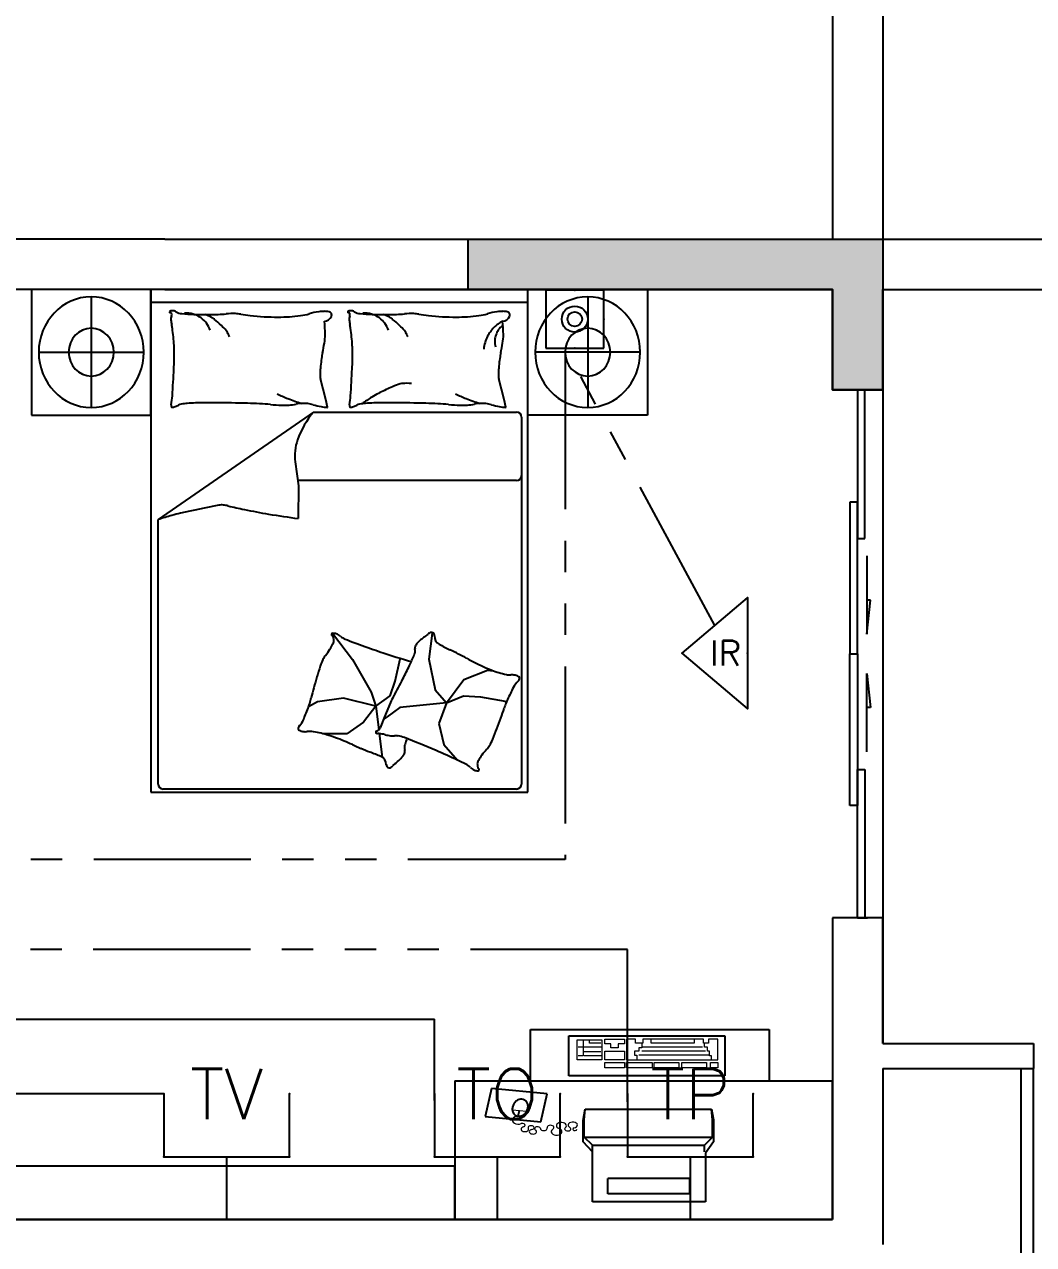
# Model space of a CAD drawing. Extents: x -41969 to 449372, y 65390 to 759577.
# Drawn here: x 304370 to 308385, y 726992 to 731846 of the extents above; entities that cross this region are included whole.
import ezdxf
from ezdxf.enums import TextEntityAlignment as Align

# ---------------------------------------------------------------- set-up
doc = ezdxf.new("R2010")
doc.units = 0
doc.header["$LTSCALE"] = 1000
doc.header["$MEASUREMENT"] = 0
doc.linetypes.add('PHANTOM2', pattern=[1.25, 0.625, -0.125, 0.125, -0.125, 0.125, -0.125])
doc.linetypes.add('PHANTOM3', pattern=[1.5, 0.625, -0.125, 0.125, -0.125, 0.125, -0.125, 0.125, -0.125])
for name, color, linetype in [('EQUIP-消防', 241, 'Continuous'), ('EQUIP-通讯', 241, 'Continuous'), ('jg新结构柱', 9, 'Continuous'), ('WALL', 7, 'Continuous'), ('WINDOW', 2, 'Continuous'), ('WIRE-照明', 120, 'Continuous'), ('室外建筑', 8, 'Continuous'), ('装修家具', 8, 'Continuous')]:
    doc.layers.add(name, color=color, linetype=linetype)
doc.styles.add('_TEL_DIM', font='SIMPLEX', dxfattribs={"width": 0.8, "height": 3.5, "bigfont": 'HZTXT'})
doc.styles.add('DIM_FONT', font='SIMPLEX', dxfattribs={"width": 0.7, "bigfont": 'GBCBIG'})
doc.styles.get("Standard").update_dxf_attribs({"font": 'gbenor.shx', "bigfont": 'gbcbig.shx'})
doc.linetypes.add('TV', pattern='A,2.8,-0.1,["TV",_TEL_DIM,S=0.07,R=0,X=0,Y=-0.1],-0.52', length=3.42)

# ---------------------------------------------------------------- blocks, each defined once
blk = doc.blocks.new('A$C65FF3140')
at = {"color": 8}
for p, q in [((7913.6, 18100), (7913.6, 17600)), ((8388.6, 18100), (7913.6, 18100)), ((8151.1, 18070), (8151.1, 17630)), ((8388.6, 17600), (8388.6, 18100)), ((8388.6, 17600), (8388.6, 18100)), ((9888.6, 18100), (8388.6, 18100)), ((8388.6, 18100), (8388.6, 16100)), ((9888.6, 17600), (9888.6, 18100)), ((9888.6, 18100), (10363.6, 18100)), ((9888.6, 16100), (9888.6, 18100)), ((10126.1, 18070), (10126.1, 17630)), ((10363.6, 18100), (10363.6, 17600)), ((9888.6, 18047.6), (8388.6, 18047.6)), ((7942.1, 17850), (8360.1, 17850)), ((10335.1, 17850), (9917.1, 17850)), ((9084, 17661.7), (9063.4, 17744.3)), ((9793.3, 17661.7), (9772.6, 17744.3)), ((9091.5, 17631.7), (9084, 17661.7)), ((9800.8, 17631.7), (9793.3, 17661.7)), ((7913.6, 17600), (8388.6, 17600)), ((9035.1, 17611.5), (8417, 17184.1)), ((9035.1, 17611.5), (9842.8, 17611.5)), ((9862.8, 17591.5), (9862.8, 16132.2)), ((10363.6, 17600), (9888.6, 17600)), ((8962.6, 17413.8), (8976.2, 17318.4)), ((9842.8, 17338.9), (8973.3, 17338.9)), ((8976.2, 17318.4), (8974.5, 17188.3)), ((8417, 16132.2), (8417, 17184.1)), ((9111, 16731.6), (9190.2, 16627.6)), ((9507.6, 16731.7), (9493.8, 16628.6)), ((9190.2, 16627.6), (9265.3, 16497.3)), ((9360.2, 16540.7), (9380, 16629.6)), ((9493.8, 16628.6), (9519.6, 16506.5)), ((9633.2, 16547.8), (9727.8, 16585.6)), ((9727.8, 16585.6), (9751.9, 16582.2)), ((9340.4, 16483.4), (9360.2, 16540.7)), ((9519.6, 16506.5), (9564.4, 16455)), ((9564.4, 16455), (9633.2, 16547.8)), ((9051.8, 16459.7), (9015.8, 16439.7)), ((9154.6, 16473.6), (9051.8, 16459.7)), ((9283.1, 16442), (9154.6, 16473.6)), ((9265.3, 16497.3), (9283.1, 16442)), ((9283.1, 16442), (9340.4, 16483.4)), ((9341.3, 16455.8), (9318.3, 16399.5)), ((9564.4, 16455), (9378.6, 16436.1)), ((9564.4, 16455), (9533.4, 16372.5)), ((9564.4, 16455), (9631.4, 16482.5)), ((9631.4, 16482.5), (9700.2, 16479)), ((9700.2, 16479), (9798.3, 16461.8)), ((9798.3, 16461.8), (9801.6, 16455.4)), ((9283.1, 16442), (9233.7, 16378.7)), ((9283.1, 16442), (9294.9, 16347.8)), ((9378.6, 16436.1), (9328.7, 16400)), ((9233.7, 16378.7), (9168.5, 16331.3)), ((9318.3, 16399.5), (9300.5, 16356)), ((9328.7, 16400), (9316.6, 16391.4)), ((9533.4, 16372.5), (9554, 16289.9)), ((9168.5, 16331.3), (9075.6, 16331.3)), ((9296.7, 16333.1), (9308.6, 16238.5)), ((9554, 16289.9), (9607.6, 16227.4)), ((8388.6, 16100), (9888.6, 16100)), ((9842.8, 16112.2), (8437, 16112.2)), ((9897.9, 14951.7), (9897.9, 15155.4)), ((9897.9, 15155.4), (10848.2, 15155.4)), ((10848.2, 15155.4), (10848.2, 14951.7)), ((10051.4, 15130.9), (10672.3, 15130.9)), ((10051.4, 14971.8), (10051.4, 15130.9)), ((10672.3, 15130.9), (10672.3, 14971.8)), ((9598, 14951.7), (11100, 14951.7)), ((9598, 14951.7), (9598, 14569.7)), ((10672.3, 14971.8), (10051.4, 14971.8)), ((11100, 14400), (11100, 14951.7)), ((9743.2, 14920.7, -88.9), (9718.8, 14809.4, -88.9)), ((9964.7, 14900.2, -88.9), (9743.2, 14920.7, -88.9)), ((9940.3, 14788.9, -88.9), (9964.7, 14900.2, -88.9)), ((9718.8, 14809.4, -88.9), (9940.3, 14788.9, -88.9)), ((9853.6, 14832.6, -88.9), (9848.7, 14810.6, -88.9)), ((10108.2, 14794.1), (10116.3, 14839.1)), ((10112.3, 14796.7), (10116.3, 14839.1)), ((10116.3, 14839.1), (10618.8, 14839.1)), ((10618.8, 14839.1), (10627, 14796.7)), ((10622.9, 14796.7), (10618.8, 14839.1)), ((10108.2, 14709.2), (10108.2, 14794.1)), ((10112.3, 14727.8), (10112.3, 14796.7)), ((10622.9, 14727.8), (10622.9, 14796.7)), ((10627, 14796.7), (10627, 14709.2)), ((10144.9, 14669.4), (10108.2, 14709.2)), ((10112.3, 14727.8), (10622.9, 14727.8)), ((10144.9, 14695.9), (10112.3, 14727.8)), ((10590.2, 14695.9), (10622.9, 14727.8)), ((10627, 14709.2), (10594.3, 14664.1)), ((10144.9, 14695.9), (10590.2, 14695.9)), ((10144.9, 14669.4), (10144.9, 14695.9)), ((10144.9, 14470.5), (10144.9, 14669.4)), ((10590.2, 14669.4), (10590.2, 14695.9)), ((10594.3, 14664.1), (10594.3, 14470.5)), ((9598, 14611.6), (7814.9, 14611.6)), ((9598, 14400), (9598, 14611.6)), ((9598, 14569.7), (9598, 14400)), ((10533, 14563.3), (10206.2, 14563.3)), ((10206.2, 14502.3), (10206.2, 14563.3)), ((10533, 14502.3), (10533, 14563.3)), ((10594.3, 14470.5), (10144.9, 14470.5)), ((10533, 14502.3), (10206.2, 14502.3)), ((7814.9, 14400), (9598, 14400)), ((9598, 14400), (11100, 14400))]:
    blk.add_line(p, q, dxfattribs=at)
at = {"color": 8, "lineweight": 13}
for p, q in [((10084, 15115), (10182.1, 15115)), ((10084, 15035.4), (10084, 15115)), ((10108.6, 15115), (10108.6, 15085.8)), ((10133.1, 15101.7), (10133.1, 15115)), ((10178, 15101.7), (10133.1, 15101.7)), ((10182.1, 15115), (10182.1, 15035.4)), ((10194.3, 15099.1), (10194.3, 15117.6)), ((10194.3, 15117.6), (10272, 15117.6)), ((10218.8, 15099.1), (10194.3, 15099.1)), ((10218.8, 15083.2), (10218.8, 15099.1)), ((10247.4, 15099.1), (10247.4, 15083.2)), ((10272, 15099.1), (10247.4, 15099.1)), ((10272, 15117.6), (10272, 15099.1)), ((10316.9, 15117.6), (10280.1, 15117.6)), ((10280.1, 15117.6), (10280.1, 15035.4)), ((10316.9, 15101.7), (10316.9, 15117.6)), ((10345.5, 15101.7), (10316.9, 15101.7)), ((10341.4, 15099.1), (10341.4, 15083.2)), ((10586.5, 15117.6), (10345.5, 15117.6)), ((10345.5, 15117.6), (10345.5, 15101.7)), ((10378.2, 15101.7), (10378.2, 15117.6)), ((10549.7, 15101.7), (10378.2, 15101.7)), ((10549.7, 15117.6), (10549.7, 15101.7)), ((10586.5, 15101.7), (10586.5, 15117.6)), ((10606.9, 15101.7), (10586.5, 15101.7)), ((10590.6, 15085.8), (10590.6, 15101.7)), ((10606.9, 15117.6), (10606.9, 15101.7)), ((10643.7, 15117.6), (10606.9, 15117.6)), ((10643.7, 15035.4), (10643.7, 15117.6)), ((10108.6, 15085.8), (10088.1, 15085.8)), ((10108.6, 15051.3), (10088.1, 15051.3)), ((10108.6, 15085.8), (10108.6, 15051.3)), ((10182.1, 15085.8), (10112.6, 15085.8)), ((10178, 15067.2), (10112.6, 15067.2)), ((10182.1, 15051.3), (10112.6, 15051.3)), ((10194.3, 15035.4), (10194.3, 15069.9)), ((10194.3, 15069.9), (10272, 15069.9)), ((10247.4, 15083.2), (10218.8, 15083.2)), ((10272, 15069.9), (10272, 15035.4)), ((10329.1, 15069.9), (10312.8, 15069.9)), ((10312.8, 15069.9), (10312.8, 15054)), ((10312.8, 15054), (10321, 15054)), ((10321, 15054), (10321, 15038.1)), ((10329.1, 15083.2), (10329.1, 15069.9)), ((10341.4, 15083.2), (10329.1, 15083.2)), ((10606.9, 15054), (10329.1, 15054)), ((10594.7, 15069.9), (10341.4, 15069.9)), ((10582.4, 15085.8), (10345.5, 15085.8)), ((10602.8, 15085.8), (10590.6, 15085.8)), ((10602.8, 15069.9), (10602.8, 15085.8)), ((10611, 15069.9), (10602.8, 15069.9)), ((10611, 15051.3), (10611, 15069.9)), ((10619.2, 15051.3), (10611, 15051.3)), ((10619.2, 15038.1), (10619.2, 15051.3)), ((10182.1, 15035.4), (10084, 15035.4)), ((10272, 15035.4), (10194.3, 15035.4)), ((10194.3, 15003.6), (10194.3, 15024.8)), ((10194.3, 15024.8), (10272, 15024.8)), ((10272, 15003.6), (10194.3, 15003.6)), ((10272, 15024.8), (10272, 15003.6)), ((10280.1, 15035.4), (10643.7, 15035.4)), ((10280.1, 15024.8), (10382.2, 15024.8)), ((10280.1, 15003.6), (10280.1, 15024.8)), ((10382.2, 15003.6), (10280.1, 15003.6)), ((10382.2, 15024.8), (10382.2, 15003.6)), ((10390.4, 15024.8), (10488.5, 15024.8)), ((10390.4, 15003.6), (10390.4, 15024.8)), ((10488.5, 15003.6), (10390.4, 15003.6)), ((10488.5, 15024.8), (10488.5, 15003.6)), ((10500.7, 15024.8), (10598.7, 15024.8)), ((10500.7, 15003.6), (10500.7, 15024.8)), ((10598.7, 15003.6), (10500.7, 15003.6)), ((10598.7, 15024.8), (10598.7, 15003.6)), ((10615.1, 15003.6), (10615.1, 15024.8)), ((10615.1, 15024.8), (10643.7, 15024.8)), ((10643.7, 15003.6), (10615.1, 15003.6)), ((10643.7, 15024.8), (10643.7, 15003.6)), ((9883.3, 14829.5, -88.9), (9826.3, 14835.4, -88.9))]:
    blk.add_line(p, q, dxfattribs=at)
at = {"color": 8}
for centre, radius, start, end in [((8464.6, 18010), 2.32, 160.436, 281.8931), ((8465.7, 18009.6), 3.42, 111.7883, 160.436), ((8473.7, 17989.4), 25.1, 94.3025, 111.7883), ((8474, 17985.7), 28.9, 59.3487, 94.3025), ((8516.2, 18056.9), 53.9, 239.3487, 264.7408), ((9100.6, 17709.3), 304.8, 98.4372, 105.744), ((9079.5, 17851.3), 161.1, 90, 98.4372), ((9079.5, 17922.1), 90.4, 78.7276, 90), ((9094.6, 17997.9), 13.1, 333.4195, 78.7276), ((9173.9, 18010), 2.32, 160.436, 281.8931), ((9174.9, 18009.6), 3.42, 111.7883, 160.436), ((9183, 17989.4), 25.1, 94.3025, 111.7883), ((9183.2, 17985.7), 28.9, 59.3487, 94.3025), ((9225.5, 18056.9), 53.9, 239.3487, 264.7408), ((9809.8, 17709.3), 304.8, 98.4372, 105.744), ((9788.7, 17851.3), 161.1, 90, 98.4372), ((9788.7, 17922.1), 90.4, 78.7276, 90), ((9803.8, 17997.9), 13.1, 333.4195, 78.7276), ((8466, 18003.5), 4.28, 21.9904, 101.8931), ((8500.5, 17981.6), 32.8, 158.579, 188.1335), ((8711.6, 18011.8), 246, 188.1335, 192.1095), ((8455.5, 17999.3), 15.6, 338.579, 21.9904), ((8277.2, 17918.5), 198.3, 7.6809, 12.1095), ((8586.5, 18820.6), 820.8, 264.7408, 268.0921), ((8529.8, 17906.2), 99.2, 74.0648, 94.2159), ((8529.8, 17906.2), 99.2, 53.9136, 74.0648), ((8608.9, 19493.7), 1494.3, 268.0921, 270.5757), ((8529.8, 17906.2), 99.2, 36.1766, 53.9136), ((8521.2, 17780.7), 234, 62.7604, 69.1397), ((8529.8, 17906.2), 99.2, 18.4397, 36.1766), ((8615.2, 18872.6), 873.2, 270.5757, 274.8018), ((8593.2, 17920.5), 76.8, 51.6114, 62.7604), ((8397.6, 17673.7), 391.6, 46.1885, 51.6114), ((8712.5, 17713.8), 289.7, 87.4614, 94.8018), ((8718.6, 17851), 152.4, 79.8101, 87.4614), ((8839.2, 18521.9), 529.3, 259.8101, 263.9133), ((8894.3, 19038.7), 1049, 263.9133, 270), ((8894.3, 18672.4), 682.7, 270, 277.5469), ((8952.1, 18235.8), 242.2, 277.5469, 285.744), ((9075.8, 18007.3), 34.2, 274.4002, 333.4195), ((8589.6, 17920.1), 491.8, 0, 6.2324), ((9175.2, 18003.5), 4.28, 21.9904, 101.8931), ((9209.8, 17981.6), 32.8, 158.579, 188.1335), ((9420.9, 18011.8), 246, 188.1335, 192.1095), ((9164.7, 17999.3), 15.6, 338.579, 21.9904), ((8986.4, 17918.5), 198.3, 7.6809, 12.1095), ((9295.7, 18820.6), 820.8, 264.7408, 268.0921), ((9239.1, 17906.2), 99.2, 74.0648, 94.2159), ((9239.1, 17906.2), 99.2, 53.9136, 74.0648), ((9318.2, 19493.7), 1494.3, 268.0921, 270.5757), ((9239.1, 17906.2), 99.2, 36.1766, 53.9136), ((9230.4, 17780.7), 234, 62.7604, 69.1397), ((9239.1, 17906.2), 99.2, 18.4397, 36.1766), ((9324.4, 18872.6), 873.2, 270.5757, 274.8018), ((9302.4, 17920.5), 76.8, 51.6114, 62.7604), ((9106.9, 17673.7), 391.6, 46.1885, 51.6114), ((9421.8, 17713.8), 289.7, 87.4614, 94.8018), ((9427.8, 17851), 152.4, 79.8101, 87.4614), ((9548.4, 18521.9), 529.3, 259.8101, 263.9133), ((9603.5, 19038.7), 1049, 263.9133, 270), ((9603.5, 18672.4), 682.7, 270, 277.5469), ((9661.4, 18235.8), 242.2, 277.5469, 285.744), ((9851.8, 17848.8), 139.9, 117.2036, 134.9024), ((9785, 18007.3), 34.2, 274.4002, 333.4195), ((9298.8, 17920.1), 491.8, 0, 6.2324), ((7568.9, 17823), 913.1, 3.3687, 7.6809), ((8512.9, 17793.8), 225.2, 39.0349, 46.1885), ((8649.5, 17904.6), 49.3, 28.3168, 39.0349), ((8516.7, 17833), 200.2, 23.0028, 28.3168), ((8877.5, 17920.1), 204, 350.3156, 0), ((8278.1, 17823), 913.1, 3.3687, 7.6809), ((9222.1, 17793.8), 225.2, 39.0349, 46.1885), ((9358.7, 17904.6), 49.3, 28.3168, 39.0349), ((9225.9, 17833), 200.2, 23.0028, 28.3168), ((9851.8, 17848.8), 139.9, 152.6012, 163.485), ((9851.8, 17848.8), 139.9, 134.9024, 152.6012), ((9812.6, 17895.1), 56.2, 161.2201, 180), ((9954.1, 17847), 205.6, 158.1851, 161.2201), ((9903.5, 17867.2), 151.1, 154.6449, 158.1851), ((9814.5, 17909.4), 52.6, 138.5571, 154.6449), ((9842.4, 17884.7), 89.9, 126.2641, 138.5571), ((9586.7, 17920.1), 204, 350.3156, 0), ((7802.8, 17836.8), 678.7, 358.3669, 3.3687), ((8209.1, 18034.2), 882, 347.8016, 350.3156), ((8512, 17836.8), 678.7, 358.3669, 3.3687), ((9851.8, 17848.8), 139.9, 163.485, 174.3689), ((9848, 17895.1), 91.5, 180, 194.6851), ((8918.3, 18034.2), 882, 347.8016, 350.3156), ((7116.6, 17856.4), 1365.2, 356.945, 358.3669), ((9719.5, 17733.2), 658.8, 171.9949, 177.3351), ((9381.2, 17780.8), 317.1, 167.8016, 171.9949), ((7825.8, 17856.4), 1365.2, 356.945, 358.3669), ((10428.7, 17733.2), 658.8, 171.9949, 177.3351), ((10090.4, 17780.8), 317.1, 167.8016, 171.9949), ((-5136.3, 18510.3), 13635.6, 356.49514, 356.94504), ((-4427.1, 18510.3), 13635.6, 356.49514, 356.94504), ((9129, 17760.7), 67.7, 177.3351, 194.0452), ((9551.5, 17247.7), 506.6, 110.6743, 114.3265), ((9393.1, 17667.5), 58, 94.0828, 110.6743), ((9408.3, 17454), 272.1, 86.4448, 94.0828), ((9838.3, 17760.7), 67.7, 177.3351, 194.0452), ((8153.1, 17696.3), 321.2, 350.0016, 356.4951), ((9206.4, 18352), 738.7, 244.6889, 246.5156), ((9206.4, 18352), 738.7, 246.5156, 248.3423), ((8862.4, 17696.3), 321.2, 350.0016, 356.4951), ((9654.5, 17054), 728.6, 122.135, 125.8263), ((9433.2, 17406.3), 312.6, 116.4985, 122.135), ((9932.8, 16404.3), 1432.3, 114.3265, 116.4985), ((9915.6, 18352), 738.7, 244.6889, 246.5156), ((9915.6, 18352), 738.7, 246.5156, 248.3423), ((8488.5, 17637.2), 19.3, 170.0016, 196.6978), ((8471.2, 17632), 1.32, 196.6978, 277.1204), ((8460.5, 17717.5), 87.5, 277.1204, 286.2212), ((8463.5, 17707.2), 76.7, 286.2212, 297.2841), ((8519.5, 17598.8), 45.3, 102.869, 117.2841), ((8541.9, 17500.7), 145.9, 93.574, 102.869), ((8605.4, 16484.6), 1164, 90.2865, 93.574), ((8628.1, 11930.1), 5718.5, 89.0296, 90.2865), ((8668, 14286.1), 3362.2, 87.3904, 89.0296), ((8765.7, 16429.6), 1216.5, 85.3824, 87.3904), ((8976.8, 19042.3), 1404.8, 265.3824, 267.2509), ((8920.4, 17869), 230.1, 267.2509, 281.5586), ((9206.4, 18352), 738.7, 248.3423, 250.572), ((9206.4, 18352), 738.7, 250.572, 252.8018), ((8995.7, 17500.6), 145.9, 83.5659, 101.5586), ((8998.7, 17526.6), 119.7, 72.6136, 83.5659), ((9103.1, 17860.1), 229.7, 252.6136, 260.5159), ((9109.9, 17900.6), 270.8, 260.5159, 265.9171), ((9090.6, 17631.4), 0.917, 265.9171, 14.0449), ((9197.7, 17637.2), 19.3, 170.0016, 196.6978), ((9180.5, 17632), 1.32, 196.6978, 277.1204), ((9169.8, 17717.5), 87.5, 277.1204, 286.2212), ((9172.8, 17707.2), 76.7, 286.2212, 297.2841), ((9228.7, 17598.8), 45.3, 102.869, 117.2841), ((9251.1, 17500.7), 145.9, 93.574, 102.869), ((9314.6, 16484.6), 1164, 90.2865, 93.574), ((9337.4, 11930.1), 5718.5, 89.0296, 90.2865), ((9377.3, 14286.1), 3362.2, 87.3904, 89.0296), ((9475, 16429.6), 1216.5, 85.3824, 87.3904), ((9686, 19042.3), 1404.8, 265.3824, 267.2509), ((9629.7, 17869), 230.1, 267.2509, 281.5586), ((9915.6, 18352), 738.7, 248.3423, 250.572), ((9915.6, 18352), 738.7, 250.572, 252.8018), ((9705, 17500.6), 145.9, 83.5659, 101.5586), ((9707.9, 17526.6), 119.7, 72.6136, 83.5659), ((9812.3, 17860.1), 229.7, 252.6136, 260.5159), ((9819.1, 17900.6), 270.8, 260.5159, 265.9171), ((9799.9, 17631.4), 0.917, 265.9171, 14.0449), ((9323.9, 17372.2), 375.1, 140.3555, 159.8512), ((9842.8, 17591.5), 20, 0, 90), ((9140.9, 17439.3), 180.1, 159.8512, 188.1356), ((9842.8, 17358.9), 20, 270, 0), ((9414.9, 13247.8), 4064.6, 100.7276, 102.9255), ((8669.1, 17184.2), 58.1, 82.2696, 100.7276), ((8650.8, 17049.4), 194.2, 76.8096, 82.2696), ((9269.2, 19687.9), 2515.8, 256.8096, 258.3259), ((8976.1, 15436.1), 1835.1, 105.9352, 107.7364), ((8652.7, 16568.6), 657.4, 102.9255, 105.9352), ((9283.8, 19758.6), 2588, 258.3259, 260.505), ((9480.4, 20934.3), 3780.1, 260.505, 262.308), ((9113.2, 16726.7), 6.3, 166.7192, 233.4208), ((9111.3, 16727.2), 4.43, 93.9484, 166.7192), ((9101, 16710.3), 14.2, 10.4074, 53.4208), ((9113.5, 16696.4), 35.2, 69.6548, 93.9484), ((9077.5, 16707.9), 39.3, 333.1821, 345.4291), ((9039, 16698.9), 77.1, 2.7286, 10.4074), ((9100.8, 16701.9), 15.3, 345.4291, 2.7286), ((9104.8, 16673.1), 60.1, 51.4146, 69.6548), ((9191.7, 16782), 79.2, 231.4146, 247.2931), ((9484.3, 17481.1), 837.1, 247.2931, 249.8713), ((9602.4, 16539.4), 217.6, 127.2151, 133.5224), ((9870.3, 16186.7), 660.5, 126.2163, 127.2151), ((9254, 17028.2), 382.5, 306.2163, 307.5287), ((9459.5, 16760.7), 45.2, 307.5287, 314.1274), ((9539.5, 16678.2), 69.7, 128.8136, 134.1274), ((9503.8, 16722.6), 12.7, 356.7545, 128.8136), ((9552.3, 16719.9), 35.9, 176.7545, 242.7098), ((8934.1, 16767.8), 194, 320.2995, 329.0944), ((8798.5, 16849), 352, 329.0944, 333.1821), ((10949.3, 21478.3), 5094.2, 249.8713, 250.9164), ((10312, 19636.2), 3145, 250.9164, 253.3915), ((9393.7, 16663.6), 45.8, 337.5838, 8.0492), ((9461.5, 16673.2), 22.6, 144.1064, 188.0492), ((9505.9, 16641.1), 77.4, 133.5224, 144.1064), ((10955.9, 19440.4), 3097.2, 242.7098, 243.5853), ((8681.1, 14860.9), 2016.2, 62.5001, 63.5853), ((6794.6, 11236.9), 6101.9, 62.15178, 62.50014), ((10969.1, 15988), 2003, 162.1604, 164.7375), ((9249.4, 16541.4), 196.5, 153.9265, 162.1604), ((9145.7, 16592.2), 81, 140.2995, 153.9265), ((7889.3, 17318.1), 1686.8, 332.9116, 334.9471), ((9446.4, 16734.1), 116.6, 253.3915, 259.2634), ((8506.6, 17029.6), 1005.4, 334.9471, 337.5838), ((12372.3, 21794.3), 5838.3, 242.15178, 242.50792), ((9965, 17168.4), 623.6, 242.5079, 249.2514), ((9896.4, 16987.3), 430, 249.2514, 257.3748), ((9816.2, 16629.2), 63, 257.3748, 273.3881), ((9823.5, 16506.6), 59.9, 76.9598, 93.3881), ((9825.5, 16515.3), 50.9, 58.3083, 76.9598), ((9838.2, 16553.5), 16.8, 310.5086, 0.9614), ((9849.2, 16553.7), 5.8, 0.9614, 58.3083), ((10626.7, 16081.4), 1648.1, 164.7375, 166.159), ((7997.6, 17262.7), 1565.2, 330.064, 332.9116), ((12216.1, 15336.1), 2661.9, 153.6668, 154.8268), ((9898.2, 16483.3), 75.5, 130.5086, 153.6668), ((8496.8, 16606.2), 545.4, 343.6878, 346.159), ((9539.7, 16374.7), 214.3, 150.064, 157.7645), ((10311.8, 16262.5), 545.4, 159.2919, 161.7631), ((9969.7, 16391.8), 179.8, 154.8268, 159.2919), ((6527.1, 17384), 2661.9, 338.0627, 339.2227), ((8847.8, 16503.5), 179.8, 339.2227, 343.6878), ((8228.4, 16949), 1648.1, 340.3416, 341.7631), ((8991.3, 16352.4), 16.8, 134.9045, 185.3572), ((8926.2, 16417.7), 75.5, 314.9045, 338.0627), ((7894.2, 17068.4), 2003, 337.7645, 340.3416), ((8980.4, 16351.3), 5.8, 185.3572, 242.7041), ((9001.1, 16391.4), 50.9, 242.7041, 261.3557), ((9002.4, 16400.3), 59.9, 261.3557, 277.784), ((9019.1, 16278.5), 63, 81.7707, 97.784), ((8966.5, 15915.4), 430, 73.6473, 81.7707), ((8912, 15729.5), 623.6, 66.9038, 73.6473), ((9287.4, 16338.3), 4.67, 107.1867, 250.6201), ((9288.9, 16342.5), 9.2, 250.6201, 274.2593), ((9279.2, 16364.7), 23.1, 287.1867, 337.7645), ((9292.1, 16299.5), 34, 82.0178, 94.2593), ((9269.7, 16139.5), 195.5, 75.1193, 82.0178), ((9365.9, 16501.8), 179.4, 255.1193, 262.3216), ((9351.5, 16394.6), 71.2, 262.3216, 274.5118), ((9362.3, 16257.5), 66.3, 81.8784, 94.5118), ((9355.2, 16207.8), 116.6, 68.9957, 81.8784), ((8269.7, 13380.6), 3145, 66.5205, 68.9957), ((10355.5, 15979.8), 1005.4, 160.6552, 161.9797), ((9566.4, 16384.8), 196.5, 329.5306, 337.7645), ((6866.4, 10932.8), 5838.3, 66.54767, 66.9038), ((11618.4, 21886.6), 6101.9, 246.54767, 246.89602), ((10015.2, 18128.7), 2016.2, 246.896, 247.9812), ((9376.1, 16261.9), 22.6, 328.5023, 12.4451), ((9442.9, 16276.6), 45.8, 161.9797, 192.4451), ((7493.1, 11592.7), 5094.2, 65.4754, 66.5205), ((9863.4, 16134.9), 194, 135.9036, 144.6985), ((9665.9, 16326.2), 81, 315.9036, 329.5306), ((8098.2, 13388.2), 3097.2, 67.1056, 67.9812), ((9289.1, 16208.4), 35.9, 1.1504, 67.1056), ((9610.2, 15923.8), 382.5, 130.6122, 131.9246), ((8931.2, 16715.6), 660.5, 310.6122, 311.611), ((9225.3, 16384.5), 217.6, 311.611, 317.9183), ((9329.4, 16290.5), 77.4, 317.9183, 328.5023), ((9260.2, 15465.8), 837.1, 62.8972, 65.4754), ((9764.1, 16211.6), 77.1, 178.3327, 186.0115), ((9702.2, 16213.4), 15.3, 161.0332, 178.3327), ((9725, 16205.6), 39.3, 148.7862, 161.0332), ((9992.4, 16043.6), 352, 144.6985, 148.7862), ((9337.7, 16209.4), 12.7, 181.1504, 313.2095), ((9298.7, 16250.9), 69.7, 313.2095, 318.5233), ((9384.8, 16174.8), 45.2, 131.9246, 138.5233), ((9605.5, 16140.5), 79.2, 47.0187, 62.8972), ((9700.4, 16242.4), 60.1, 227.0187, 245.2589), ((9690, 16219.8), 35.2, 245.2589, 269.5525), ((9701.4, 16205), 14.2, 186.0115, 229.0249), ((9689.8, 16189), 4.43, 269.5525, 342.3233), ((9688, 16189.6), 6.3, 342.3233, 49.0249), ((8437, 16132.2), 20, 180, 270), ((9842.8, 16132.2), 20, 270, 0)]:
    blk.add_arc(centre, radius, start, end, dxfattribs=at)
at = {"color": 8, "linetype": 'Continuous', "extrusion": (0, 0, -1)}
for centre in [(8151.1, 17850), (10126.1, 17850)]:
    blk.add_ellipse(centre, major_axis=(0, 220), ratio=0.95, start_param=3.141593, end_param=9.424778, dxfattribs=at)
at = {"color": 8, "extrusion": (0, 0, -1)}
for centre in [(8151.1, 17850), (10126.1, 17850)]:
    blk.add_ellipse(centre, major_axis=(0, 95), ratio=0.95, start_param=3.141593, end_param=9.424778, dxfattribs=at)
at = {"color": 8}
for centre, major_axis, start_param, end_param in [((9915.9, 14839.2, -88.9), (-89.8, 0), -0.370934, -0.133552), ((9887.9, 14846.2, -88.9), (-59.8, 0), -0.662201, -0.370934), ((9871.2, 14854.7, -88.9), (-38.5, 0), -1.087512, -0.662201), ((9861.9, 14866.2, -88.9), (-18.6, 0), 4.578837, 5.195673), ((9861.9, 14866.2, -88.9), (-18.6, 0), 3.962002, 4.578837), ((9848.4, 14856.7, -88.9), (-38.5, 0), 3.536691, 3.962002), ((9828.7, 14851.4, -88.9), (-59.8, 0), 3.245423, 3.536691), ((9798.9, 14849.4, -88.9), (-89.8, 0), 3.008041, 3.245423), ((9915.9, 14839.2, -88.9), (-89.8, 0), -0.133552, 0.103831), ((9886.1, 14837.1, -88.9), (-59.8, 0), 0.103831, 0.395098), ((9866.4, 14831.8, -88.9), (-38.5, 0), 0.395098, 0.820409), ((9852.9, 14822.4, -88.9), (-18.6, 0), 0.820409, 1.437245), ((9852.9, 14822.4, -88.9), (-18.6, 0), 1.437245, 2.05408), ((9843.6, 14833.8, -88.9), (-38.5, 0), 2.05408, 2.479391), ((9826.8, 14842.3, -88.9), (-59.8, 0), 2.479391, 2.770659), ((9798.9, 14849.4, -88.9), (-89.8, 0), 2.770659, 3.008041)]:
    blk.add_ellipse(centre, major_axis=major_axis, ratio=0.649296, start_param=start_param, end_param=end_param, dxfattribs=at)
at = {"color": 8, "lineweight": 13}
for centre, major_axis, start_param, end_param in [((9850.4, 14794.8, -88.9), (-24, 0), 4.712389, 8.350346), ((9876, 14759.3, -88.9), (-15.2, 0), -1.213615, 3.502236), ((9866.9, 14775, -88.9), (-10.7, 0), 1.927978, 5.208754), ((9901, 14765.4, -88.9), (-11.7, 0), 1.85397, 6.643828), ((9908.3, 14749.1, -88.9), (-14.5, 0), -1.287623, 3.939434), ((9926.5, 14761.2, -88.9), (-11.5, 0), 3.196719, 7.081027), ((9951.4, 14762.1, -88.9), (-13.4, 0), 0.055126, 3.351464), ((9978, 14765.8, -88.9), (-13.8, 0), 2.334942, 6.493057), ((10002.4, 14749.2, -88.9), (-21.5, 0), -0.806651, 4.231932), ((10021.5, 14773.1, -88.9), (-19.9, 0), 2.473279, 7.373525), ((10046.8, 14760.1, -88.9), (-12.4, 0), -0.668314, 4.00917), ((10066.8, 14775.4, -88.9), (-18.6, 0), 1.879371, 7.150762), ((10075, 14758.9, -88.9), (-8.17, 0), -1.262221, 3.228162)]:
    blk.add_ellipse(centre, major_axis=major_axis, ratio=0.649296, start_param=start_param, end_param=end_param, dxfattribs=at)
at = {"color": 8, "ltscale": 1e-06, "style": 'DIM_FONT', "text_generation_flag": 4, "width": 0.8, "flags": 9}
for tag, p, rotation in [('YSIZE', (7913.6, 18100), 270), ('XSIZE', (7913.6, 18100), 270), ('YSIZE', (5350, 12479.8), 270.0001), ('XSIZE', (5350, 12479.8), 270.0001), ('YSIZE', (7913.6, 10300), 270), ('XSIZE', (7913.6, 10300), 270), ('YSIZE', (5350, 4679.8), 270.0001), ('XSIZE', (5350, 4679.8), 270.0001), ('YSIZE', (-4020.2, -3750), 180.0001), ('XSIZE', (-4020.2, -3750), 180.0001), ('YSIZE', (3779.8, -3750), 180.0001), ('XSIZE', (3779.8, -3750), 180.0001), ('YSIZE', (12500, -4413.7), 270.0001), ('XSIZE', (12500, -4413.7), 270.0001), ('XSIZE', (12451, -6050.4), 180), ('YSIZE', (12451, -6050.4), 180), ('YSIZE', (10569.5, -6235.4), 180), ('XSIZE', (10569.5, -6235.4), 180), ('XSIZE', (-6200, -6313.6), 180), ('YSIZE', (-6200, -6313.6), 180), ('XSIZE', (1600, -6313.6), 180), ('YSIZE', (1600, -6313.6), 180)]:
    blk.add_attdef(tag, p, '', height=0.5, rotation=rotation, dxfattribs=at)
at = {"color": 8, "style": 'DIM_FONT', "oblique": 0, "width": 0.8, "flags": 9}
for tag, p, rotation in [('YSIZE', (5516.7, 17078.2), 360), ('XSIZE', (5516.7, 17078.2), 360), ('YSIZE', (5516.7, 9278.2), 360), ('XSIZE', (5516.7, 9278.2), 360), ('YSIZE', (-7221.8, -3916.7), 270), ('XSIZE', (-7221.8, -3916.7), 270), ('YSIZE', (578.2, -3916.7), 270), ('XSIZE', (578.2, -3916.7), 270)]:
    blk.add_attdef(tag, p, '', height=0.413, rotation=rotation, dxfattribs=at)
at = {"color": 8, "ltscale": 1e-06, "style": 'DIM_FONT', "width": 0.8, "flags": 9}
for tag, p, rotation in [('YSIZE', (5350, 16101), 89.9999), ('XSIZE', (5350, 16101), 89.9999), ('XSIZE', (7913.6, 10500), 90), ('YSIZE', (7913.6, 10500), 90), ('YSIZE', (7913.6, 2700.1), 90), ('XSIZE', (7913.6, 2700.1), 90), ('YSIZE', (-16900, -4413.7), 269.9999), ('XSIZE', (-16900, -4413.7), 269.9999)]:
    blk.add_attdef(tag, p, '', height=0.5, rotation=rotation, dxfattribs=at)
at = {"color": 8, "style": 'DIM_FONT', "text_generation_flag": 4, "width": 0.8, "flags": 9}
for tag, p, rotation in [('YSIZE', (5516.7, 11521.8), 0), ('XSIZE', (5516.7, 11521.8), 0), ('YSIZE', (5516.7, 3721.8), 0), ('XSIZE', (5516.7, 3721.8), 0), ('YSIZE', (9342.9, -1535.9), 180), ('XSIZE', (9342.9, -1535.9), 180), ('YSIZE', (-4978.2, -3916.7), 270), ('XSIZE', (-4978.2, -3916.7), 270), ('YSIZE', (2821.8, -3916.7), 270), ('XSIZE', (2821.8, -3916.7), 270)]:
    blk.add_attdef(tag, p, '', height=0.413, rotation=rotation, dxfattribs=at)
at = {"color": 8, "ltscale": 1e-06, "style": 'DIM_FONT', "oblique": 0, "width": 0.8, "flags": 9}
for tag, p, rotation in [('YSIZE', (5350, 8320.2), 89.9999), ('XSIZE', (5350, 8320.2), 89.9999), ('YSIZE', (-8179.8, -3750), 359.9999), ('XSIZE', (-8179.8, -3750), 359.9999), ('YSIZE', (-379.8, -3750), 359.9999), ('XSIZE', (-379.8, -3750), 359.9999)]:
    blk.add_attdef(tag, p, '', height=0.5, rotation=rotation, dxfattribs=at)
at = {"color": 8, "text_generation_flag": 4, "flags": 9}
for tag, p, height, width in [('YSIZE', (-14000.3, -1399.1), 0.666, 0.834261), ('XSIZE', (-14000.3, -1399.1), 0.666, 0.834261), ('YSIZE', (-10846.1, -3267.1), 0.5, 0.8), ('XSIZE', (-10846.1, -3267.1), 0.5, 0.8)]:
    blk.add_attdef(tag, p, '', height=height, rotation=180, dxfattribs=dict(at, width=width))
at = {"color": 8, "flags": 9}
for tag, p, height, width in [('YSIZE', (9600.3, -1399.1), 0.666, 0.834261), ('XSIZE', (9600.3, -1399.1), 0.666, 0.834261), ('YSIZE', (6446.1, -3267.1), 0.5, 0.8), ('XSIZE', (6446.1, -3267.1), 0.5, 0.8)]:
    blk.add_attdef(tag, p, '', height=height, dxfattribs=dict(at, width=width))
at = {"color": 8, "style": 'DIM_FONT', "width": 0.8, "flags": 9}
for tag in ['YSIZE', 'XSIZE']:
    blk.add_attdef(tag, (-13742.9, -1535.9), '', height=0.413, dxfattribs=at)
at = {"color": 8, "flags": 9}
for tag, p in [('YSIZE', (5880.4, -5584.1)), ('XSIZE', (5880.4, -5584.1)), ('YSIZE', (5880.4, -5584.1)), ('XSIZE', (5880.4, -5584.1)), ('YSIZE', (9400, -8940.7)), ('XSIZE', (9400, -8940.7))]:
    blk.add_attdef(tag, p, '', height=0.5, dxfattribs=at)
at = {"color": 8, "ltscale": 1e-06, "style": 'DIM_FONT', "width": 0.8, "flags": 9}
for tag, p in [('YSIZE', (-16900, -6050.4)), ('XSIZE', (-16900, -6050.4)), ('YSIZE', (-14969.5, -6235.4)), ('XSIZE', (-14969.5, -6235.4)), ('YSIZE', (-6000, -6313.6)), ('XSIZE', (-6000, -6313.6)), ('YSIZE', (1800, -6313.6)), ('XSIZE', (1800, -6313.6))]:
    blk.add_attdef(tag, p, '', height=0.5, dxfattribs=at)
at = {"color": 8, "text_generation_flag": 4, "flags": 9}
for tag, p in [('YSIZE', (-10280.4, -6139.1)), ('XSIZE', (-10280.4, -6139.1)), ('YSIZE', (-13800, -9000.4)), ('XSIZE', (-13800, -9000.4))]:
    blk.add_attdef(tag, p, '', height=0.5, rotation=180, dxfattribs=at)
blk = doc.blocks.new('sdarw52y5fghg')
at = {"layer": 'jg新结构柱'}
h = blk.add_hatch(color=256, dxfattribs=at)
h.dxf.hatch_style = 1
h.paths.add_polyline_path([(16257.6, -2243070.7), (16257.6, -2242470.7), (16507.6, -2242470.7), (16507.6, -2242820.7), (17907.6, -2242820.7), (17907.6, -2243070.7)])
h.paths.add_polyline_path([(24257.6, -2243070.7), (23728.4, -2243070.7), (23728.4, -2242870.7), (24057.6, -2242870.7), (24057.6, -2240670.7), (24257.6, -2240670.7)])
h.paths.add_polyline_path([(14257.6, -2235370.7), (16457.6, -2235370.7), (16457.6, -2235570.7), (14457.6, -2235570.7), (14457.6, -2237020.7), (14257.6, -2237020.7)])
h.paths.add_polyline_path([(26057.6, -2240370.7), (26057.6, -2239770.7), (26257.6, -2239770.7), (26257.6, -2240170.7), (28157.6, -2240170.7), (28157.6, -2240370.7)])
h.paths.add_polyline_path([(33757.6, -2240370.7), (33757.6, -2239770.7), (33557.6, -2239770.7), (33557.6, -2240170.7), (32107.6, -2240170.7), (32107.6, -2240370.7)])
h.paths.add_polyline_path([(33757.6, -2224570.7), (33757.6, -2225170.7), (33557.6, -2225170.7), (33557.6, -2224770.7), (32107.6, -2224770.7), (32107.6, -2224570.7)])
h.paths.add_polyline_path([(26057.6, -2224570.7), (26057.6, -2225170.7), (26257.6, -2225170.7), (26257.6, -2224770.7), (27707.6, -2224770.7), (27707.6, -2224570.7)])
h.paths.add_polyline_path([(27707.6, -2232370.7), (27707.6, -2232570.7), (26357.6, -2232570.7), (26357.6, -2233170.7), (26057.6, -2233170.7), (26057.6, -2231770.7), (26357.6, -2231770.7), (26357.6, -2232370.7)])
h.paths.add_polyline_path([(32107.6, -2232370.7), (32107.6, -2232570.7), (33457.6, -2232570.7), (33457.6, -2233170.7), (33757.6, -2233170.7), (33757.6, -2231770.7), (33457.6, -2231770.7), (33457.6, -2232370.7)])
h.paths.add_polyline_path([(35157.6, -2242871.1), (34557.6, -2242871.1), (34557.6, -2243071.1), (34957.6, -2243071.1), (34957.6, -2244521.1), (35157.6, -2244521.1)])
h.paths.add_polyline_path([(32057.6, -2244520.7), (31857.6, -2244520.7), (31857.6, -2243070.7), (31457.6, -2243070.7), (31457.6, -2242870.7), (32457.6, -2242870.7), (32457.6, -2243070.7), (32057.6, -2243070.7)])
h.paths.add_polyline_path([(34957.6, -2251870.7), (35157.6, -2251870.7), (35157.6, -2251670.7), (35157.6, -2250220.7), (34957.6, -2250220.7)])
h.paths.add_polyline_path([(14457.6, -2243070.3), (13857.6, -2243070.3), (13857.6, -2242870.3), (14257.6, -2242870.3), (14257.6, -2241420.3), (14457.6, -2241420.3)])
h.paths.add_polyline_path([(5357.6, -2242870.7), (5957.6, -2242870.7), (5957.6, -2243070.7), (5557.6, -2243070.7), (5557.6, -2244520.7), (5357.6, -2244520.7)])
h.paths.add_polyline_path([(8457.6, -2244520.3), (8657.6, -2244520.3), (8657.6, -2243070.3), (9057.6, -2243070.3), (9057.6, -2242870.3), (8057.6, -2242870.3), (8057.6, -2243070.3), (8457.6, -2243070.3)])
h.paths.add_polyline_path([(28157.6, -2244870.7), (27957.6, -2244870.7), (27957.6, -2245070.7), (27957.6, -2247120.7), (28157.6, -2247120.7)])
h.paths.add_polyline_path([(12357.6, -2244870.7), (12557.6, -2244870.7), (12557.6, -2245070.7), (12557.6, -2247120.7), (12357.6, -2247120.7)])
h.paths.add_polyline_path([(20157.6, -2246770.3), (20357.6, -2246770.3), (20357.6, -2245170.3), (20757.6, -2245170.3), (20757.6, -2244870.3), (19757.6, -2244870.3), (19757.6, -2245170.3), (20157.6, -2245170.3)])
h.paths.add_polyline_path([(5557.6, -2251870.7), (5357.6, -2251870.7), (5357.6, -2251670.7), (5357.6, -2250220.7), (5557.6, -2250220.7)])
h.paths.add_polyline_path([(32057.6, -2250920.7), (31857.6, -2250920.7), (31857.6, -2252370.7), (31457.6, -2252370.7), (31457.6, -2252570.7), (32457.6, -2252570.7), (32457.6, -2252370.7), (32057.6, -2252370.7)])
h.paths.add_polyline_path([(28157.6, -2250920.7), (27957.6, -2250920.7), (27957.6, -2252370.7), (27557.6, -2252370.7), (27557.6, -2252570.7), (28557.6, -2252570.7), (28557.6, -2252370.7), (28157.6, -2252370.7)])
h.paths.add_polyline_path([(20357.6, -2250920.7), (20157.6, -2250920.7), (20157.6, -2252270.7), (19557.6, -2252270.7), (19557.6, -2252570.7), (20957.6, -2252570.7), (20957.6, -2252270.7), (20357.6, -2252270.7)])
h.paths.add_polyline_path([(12557.6, -2250920.7), (12357.6, -2250920.7), (12357.6, -2252370.7), (11957.6, -2252370.7), (11957.6, -2252570.7), (12957.6, -2252570.7), (12957.6, -2252370.7), (12557.6, -2252370.7)])
h.paths.add_polyline_path([(8657.6, -2250920.7), (8457.6, -2250920.7), (8457.6, -2252370.7), (8057.6, -2252370.7), (8057.6, -2252570.7), (9057.6, -2252570.7), (9057.6, -2252370.7), (8657.6, -2252370.7)])
h.paths.add_polyline_path([(23657.6, -2235570.7), (24057.6, -2235570.7), (24057.6, -2236770.7), (24257.6, -2236770.7), (24257.6, -2235370.7), (23657.6, -2235370.7)])
h.paths.add_polyline_path([(22657.6, -2235570.7), (22657.6, -2235370.7), (21957.6, -2235370.7), (21957.6, -2235570.7)])
blk.add_lwpolyline([(33757.6, -2224570.7), (33757.6, -2225170.7), (33557.6, -2225170.7), (33557.6, -2224770.7), (32107.6, -2224770.7), (32107.6, -2224570.7)], close=True, dxfattribs=at)
blk = doc.blocks.new('$DorLib2D$00000138')
at = {"color": 0, "linetype": 'Continuous'}
for p, q in [((-0.2875, 0), (-0.2875, 0.1538)), ((-0.2875, 0.1538), (0, 0.1538)), ((0, 0.1538), (0, 0)), ((0.2875, 0.1538), (0, 0.1538)), ((0.2875, 0), (0.2875, 0.1538)), ((-0.5, -0.1399), (-0.5, 0)), ((-0.5, 0), (-0.2188, 0)), ((0, 0), (-0.2875, 0)), ((-0.2188, 0), (-0.2188, -0.1399)), ((0, 0), (0.2875, 0)), ((0.2188, 0), (0.2188, -0.1399)), ((0.5, 0), (0.2188, 0)), ((0.5, 0), (0.5, -0.1946)), ((0.5, -0.1399), (0.5, 0)), ((-0.2188, -0.1399), (-0.5, -0.1399)), ((0.2188, -0.1399), (0.5, -0.1399)), ((-0.1857, -0.186), (-0.037, -0.186)), ((-0.037, -0.186), (-0.1019, -0.2583)), ((-0.1019, -0.2583), (-0.1019, -0.186)), ((0.1857, -0.186), (0.037, -0.186)), ((0.037, -0.186), (0.1019, -0.2583)), ((0.1019, -0.2583), (0.1019, -0.186))]:
    blk.add_line(p, q, dxfattribs=at)
blk = doc.blocks.new('$equip$00001802')
for p, q in [((-0.5, 0.499), (-0.5, 0.999)), ((0.5, 0.999), (0.5, 0.499)), ((0.5, 0.499), (-0.5, 0.499)), ((0, 0.4995), (0, 0))]:
    blk.add_line(p, q)
for p in [(-0.5, 0.999), (0.5, 0.999), (-0.5, 0.499), (0.5, 0.499), (0, 0)]:
    blk.add_point(p)
at = {"color": 7, "style": '_TEL_DIM'}
blk.add_attdef('$TEXT$', text='', height=0.4, dxfattribs=at).set_placement((0, 0.999), align=Align.MIDDLE_CENTER)
at = {"color": 7, "style": '_TEL_DIM', "flags": 1}
blk.add_attdef('A', text='', height=0.00002, dxfattribs=at).set_placement((0, 0), align=Align.MIDDLE_CENTER)
blk = doc.blocks.new('$equip$00001722')
for p, q in [((-0.5, 0), (-0.5, -1)), ((0.5, 0), (-0.5, 0)), ((0.5, -1), (0.5, 0)), ((-0.5, -1), (0.5, -1))]:
    blk.add_line(p, q)
for radius in [0.225, 0.126]:
    blk.add_circle((0, -0.5), radius)
for p in [(0, 0), (-0.5, -0.5), (0.5, -0.5), (0, -1)]:
    blk.add_point(p)
at = {"flags": 9}
blk.add_attdef('A', (0, 0), '', height=0.00002, dxfattribs=at)
blk.add_attdef('B', text='', height=0.4, dxfattribs=at).set_placement((0.884, -0.7), align=Align.MIDDLE_CENTER)
blk = doc.blocks.new('$equip$00001794')
for p, q in [((-0.52, 0), (0, 0.44)), ((0, 0.44), (0, -0.44)), ((0, -0.44), (-0.52, 0))]:
    blk.add_line(p, q)
for p in [(0, 0.44), (-0.52, 0), (0, 0), (0, -0.44)]:
    blk.add_point(p)
at = {"color": 7, "style": '_TEL_DIM'}
blk.add_attdef('$TEXT$', text='', height=0.2, dxfattribs=at).set_placement((-0.1747, 0), align=Align.MIDDLE_CENTER)
at = {"color": 7, "style": '_TEL_DIM', "flags": 1}
blk.add_attdef('A', text='', height=0.00002, dxfattribs=at).set_placement((0, 0), align=Align.MIDDLE_CENTER)

msp = doc.modelspace()

# ---------------------------------------------------------------- linework, layer by layer
at = {"layer": 'WALL'}
for p, q in [((304928.7, 730992.2), (301884.7, 730992.2)), ((304928.7, 730992.2), (307684.7, 730992.2)), ((307684.7, 730992.2), (309284.7, 730992.2)), ((304928.7, 730792.2), (301934.7, 730792.2)), ((304928.7, 730792.2), (307584.7, 730792.2)), ((307584.7, 730792.2), (307584.7, 730392.2)), ((307784.7, 730392.2), (307784.7, 730792.2)), ((307784.7, 730792.2), (309284.7, 730792.2)), ((307584.7, 730392.2), (307784.7, 730392.2)), ((307784.7, 728292.2), (307584.7, 728292.2)), ((307584.7, 728292.2), (307584.7, 727742.2)), ((307784.7, 727792.2), (307784.7, 728292.2)), ((307784.7, 727792.2), (308384.7, 727792.2)), ((308384.7, 727792.2), (308384.7, 727692.2)), ((308384.7, 727792.2), (308384.7, 727792.2)), ((308384.7, 727792.2), (308384.7, 727692.2)), ((308384.7, 727792.2), (308384.7, 727692.2)), ((307584.7, 727742.2), (307584.7, 727092.2)), ((307784.7, 727692.2), (308384.7, 727692.2)), ((307784.7, 727692.2), (307784.7, 726992.2)), ((307584.7, 727092.2), (300284.7, 727092.2))]:
    msp.add_line(p, q, dxfattribs=at)
at = {"layer": 'WINDOW'}
msp.add_line((307784.7, 730392.2), (307784.7, 727792.2), dxfattribs=at)
for points in [[(308334.7, 726292.2), (308334.7, 727692.2)], [(308384.7, 726292.2), (308384.7, 727692.2)]]:
    msp.add_lwpolyline(points, dxfattribs=at)
at = {"layer": 'WIRE-照明', "linetype": 'PHANTOM2'}
for p, q in [((307116.8, 729455.3), (306521.9, 730558.5)), ((306520.6, 730542.2), (306520.6, 728524.5)), ((306520.6, 728524.5), (301489.3, 728524.5))]:
    msp.add_line(p, q, dxfattribs=at)
at = {"layer": 'WIRE-照明', "linetype": 'PHANTOM3'}
for p, q in [((306769, 728166.4), (300785.4, 728166.4)), ((306769, 727560.3), (306769, 728166.4))]:
    msp.add_line(p, q, dxfattribs=at)
at = {"layer": 'WIRE-照明'}
for p in [(301663.3, 727888.9), (306001.2, 727566)]:
    msp.add_line(p, (306001.2, 727888.9), dxfattribs=at)
at = {"layer": 'WIRE-照明', "linetype": 'TV', "ltscale": 0.5}
msp.add_line((304924.1, 727591.7), (301746.8, 727591.7), dxfattribs=at)
at = {"layer": '室外建筑'}
for p, q in [((307784.7, 734792.3), (307784.7, 730992.2)), ((307584.7, 733592.2), (307584.7, 730992.2))]:
    msp.add_line(p, q, dxfattribs=at)

# ---------------------------------------------------------------- block references
at = {"layer": 'EQUIP-消防', "xscale": 230.3999999999069, "yscale": 230.3999999999069, "zscale": 230.4, "rotation": 90}
msp.add_blockref('$equip$00001722', (306444.2, 730673.7), dxfattribs=at)
at = {"layer": 'EQUIP-通讯', "xscale": 500.0000000000022, "yscale": 500, "zscale": 500, "rotation": 359.9999949913869}
msp.add_blockref('$equip$00001794', (307246.8, 729345.3), dxfattribs=at).add_auto_attribs({'$TEXT$': 'IR'})
at = {"layer": 'EQUIP-通讯'}
ref = msp.add_blockref('$equip$00001802', (305174.1, 727092.2), dxfattribs=dict(at, xscale=-500.0000000000016, yscale=500, zscale=500, rotation=359.9999954339119))
ref.add_attrib('$TEXT$', 'TV', dxfattribs={"layer": '0', "color": 7, "height": 200, "style": '_TEL_DIM'}).set_placement((305174.1, 727591.7), align=Align.MIDDLE_CENTER)
ref = msp.add_blockref('$equip$00001802', (306251.2, 727092.2), dxfattribs=dict(at, xscale=-500.0000000000016, yscale=500, zscale=500, rotation=359.9999954339119))
ref.add_attrib('$TEXT$', 'TO', dxfattribs={"layer": '0', "color": 7, "height": 200, "style": '_TEL_DIM'}).set_placement((306251.2, 727591.7), align=Align.MIDDLE_CENTER)
ref = msp.add_blockref('$equip$00001802', (307019, 727092.2), dxfattribs=dict(at, xscale=-500.0000000000016, yscale=500, zscale=500, rotation=359.9999954339119))
ref.add_attrib('$TEXT$', 'TP', dxfattribs={"layer": '0', "color": 7, "height": 200, "style": '_TEL_DIM'}).set_placement((307019, 727591.7), align=Align.MIDDLE_CENTER)
at = {"layer": 'jg新结构柱'}
msp.add_blockref('sdarw52y5fghg', (274027.1, 2955562.9), dxfattribs=at)
at = {"layer": 'WINDOW', "xscale": 2100, "yscale": -200, "zscale": 2100, "rotation": 270.0000002547599}
msp.add_blockref('$DorLib2D$00000138', (307684.7, 729342.2), dxfattribs=at)
at = {"layer": '装修家具'}
msp.add_blockref('A$C65FF3140', (296484.7, 712692.2), dxfattribs=at)

doc.saveas('drawing.dxf')
